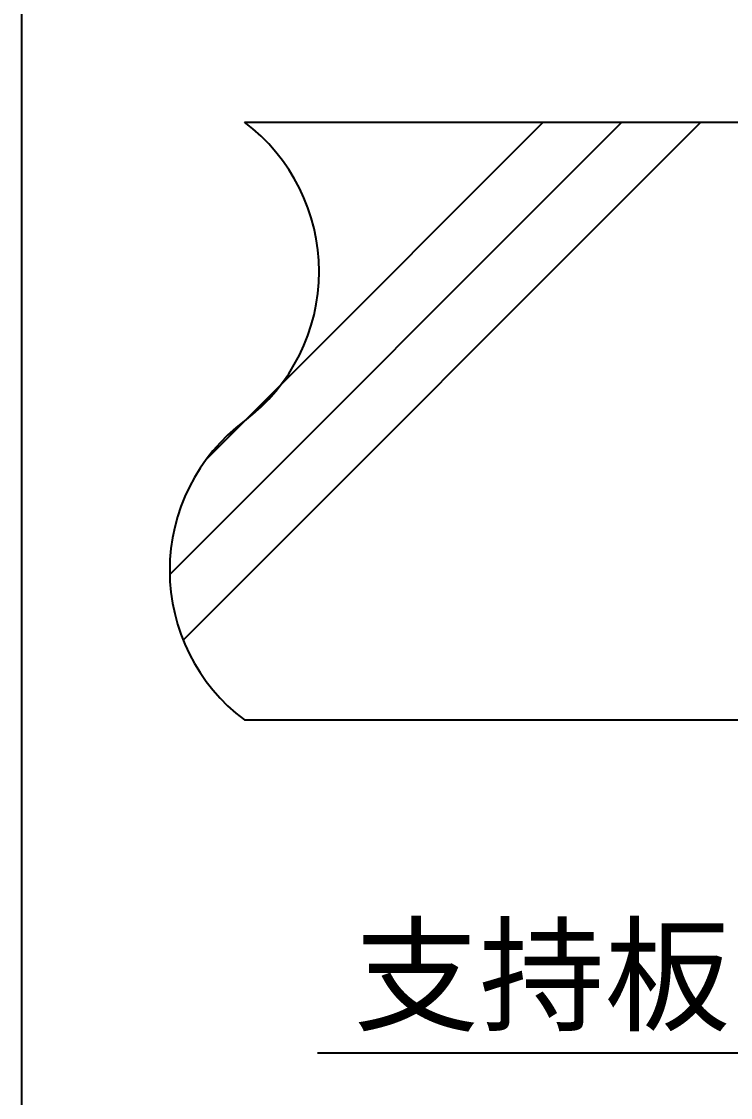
# Model space of a CAD drawing. Extents: x 443 to 1217, y -1921 to -677.
# Drawn here: x 442.67 to 461.93, y -1037.85 to -1008.64 of the extents above; entities that cross this region are included whole.
import ezdxf

# ---------------------------------------------------------------- set-up
doc = ezdxf.new("R2010")
doc.units = 0
doc.header["$MEASUREMENT"] = 0
doc.layers.get('0').update_dxf_attribs({"linetype": 'CONTINUOUS'})
for name, color, linetype in [('10', 7, 'CONTINUOUS'), ('25', 7, 'CONTINUOUS'), ('9', 8, 'CONTINUOUS')]:
    doc.layers.add(name, color=color, linetype=linetype)
doc.styles.add('ｽﾀｲﾙ2', font='MS PGothic.ttf')

msp = doc.modelspace()

# ---------------------------------------------------------------- linework, layer by layer
at = {"color": 7, "linetype": 'Continuous'}
msp.add_line((463.325, -1036.648), (450.71, -1036.648), dxfattribs=at)
at = {"layer": '25', "color": 4}
msp.add_line((442.666, -677.268), (442.666, -1191.556), dxfattribs=at)
at = {"layer": '9', "linetype": 'Continuous'}
for p, q in [((446.693, -1023.654), (458.979, -1011.367)), ((447.057, -1025.432), (461.122, -1011.367)), ((449.735, -1018.469), (456.837, -1011.367)), ((447.706, -1020.498), (449.735, -1018.469))]:
    msp.add_line(p, q, dxfattribs=at)
at = {"layer": '9', "color": 2, "linetype": 'Continuous'}
for p, q in [((448.721, -1011.367), (467.658, -1011.367)), ((448.721, -1027.6), (467.658, -1027.6))]:
    msp.add_line(p, q, dxfattribs=at)
for centre, start, end in [((445.677, -1015.425), 306.8699, 53.1301), ((451.764, -1023.541), 126.8699, 233.1301)]:
    msp.add_arc(centre, 5.073, start, end, dxfattribs=at)

# ---------------------------------------------------------------- texts
at = {"layer": '10', "linetype": 'Continuous', "style": 'ｽﾀｲﾙ2'}
msp.add_text('支持板', height=2.5, dxfattribs=at).set_placement((451.689, -1035.782))

doc.saveas('drawing.dxf')
